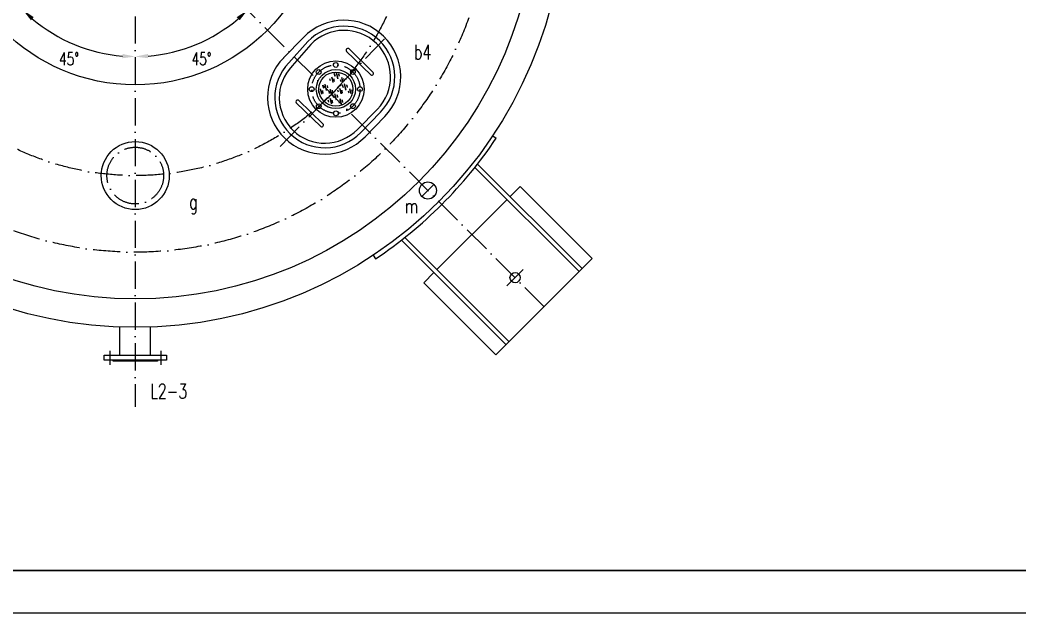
# Model space of a CAD drawing. Extents: x 12993 to 21903, y 2707 to 15322.
# Drawn here: x 15359 to 18884, y 2707 to 4799 of the extents above; entities that cross this region are included whole.
import ezdxf
from ezdxf.enums import TextEntityAlignment as Align

# ---------------------------------------------------------------- set-up
doc = ezdxf.new("R2010")
doc.units = 0
doc.header["$LTSCALE"] = 8
doc.linetypes.add('ACAD_ISO10W100', pattern=[18, 12, -3, 0, -3])
doc.linetypes.add('CENTER', pattern=[2, 1.25, -0.25, 0.25, -0.25])
for name, color, linetype in [('1', 1, 'Continuous'), ('2', 7, 'CENTER'), ('K1', 4, 'Continuous'), ('sb', 1, 'Continuous'), ('tank', 1, 'Continuous'), ('tankx', 2, 'ACAD_ISO10W100'), ('tanky', 7, 'Continuous')]:
    doc.layers.add(name, color=color, linetype=linetype)
doc.styles.add('hzfs', font='simplex.shx', dxfattribs={"width": 0.7, "bigfont": 'hzfs.shx'})
doc.dimstyles.new('PVCAD$2', dxfattribs={"dimscale": 15, "dimtxt": 3, "dimasz": 3, "dimexe": 2, "dimexo": 1, "dimgap": 1, "dimtad": 2, "dimtih": 1, "dimdec": 0, "dimzin": 0, "dimdsep": 46, "dimtxsty": 'hzfs', "dimcen": 2.5, "dimclrd": 4, "dimclre": 4, "dimadec": 0, "dimazin": 0, "dimtfac": 1, "dimtmove": 0, "dimatfit": 0, "dimfxl": 1, "dimarcsym": 0})
doc.dimstyles.new('PVCAD$3', dxfattribs={"dimscale": 15, "dimtxt": 3, "dimasz": 3, "dimexe": 2, "dimexo": 1, "dimgap": 1, "dimtad": 1, "dimtoh": 1, "dimdec": 0, "dimzin": 0, "dimdsep": 46, "dimtxsty": 'hzfs', "dimcen": 2.5, "dimclrd": 4, "dimclre": 4, "dimadec": 0, "dimazin": 0, "dimtfac": 1, "dimtmove": 0, "dimatfit": 0, "dimfxl": 1, "dimarcsym": 0})

# ---------------------------------------------------------------- blocks, each defined once
blk = doc.blocks.new('*D40')
at = {"layer": '1', "color": 4, "lineweight": -2}
blk.add_arc((15766.1, 5230), 560.4, 229.6019, 265.3981, dxfattribs=at)
at = {"layer": '1', "color": 4}
for points in [[(15397.8, 4797.7), (15408, 4808.7), (15369.8, 4833.7)], [(15721.4, 4678.9), (15720.8, 4663.9), (15766.1, 4669.6)]]:
    blk.add_solid(points, dxfattribs=at)
at = {"layer": 'Defpoints', "color": 0}
for p in [(15766.1, 6972.8), (15766.1, 5230), (15485.9, 4744.7), (14323.6, 3787.5), (15766.1, 3434.9)]:
    blk.add_point(p, dxfattribs=at)
at = {"layer": '1', "color": 0, "insert": (15532.4, 4661.7), "char_height": 45, "attachment_point": 5, "style": 'hzfs'}
blk.add_mtext('45°', dxfattribs=at)
blk = doc.blocks.new('*D41')
at = {"layer": '1', "color": 4, "lineweight": -2}
blk.add_arc((15766.1, 5230), 560.4, 274.6022, 310.3978, dxfattribs=at)
at = {"layer": '1', "color": 4}
for points in [[(16124.2, 4808.7), (16134.4, 4797.7), (16162.4, 4833.7)], [(15811.4, 4663.9), (15810.8, 4678.9), (15766.1, 4669.6)]]:
    blk.add_solid(points, dxfattribs=at)
at = {"layer": 'Defpoints', "color": 0}
for p in [(15766.1, 6972.8), (15766.1, 5230), (16046.3, 4744.7), (17208.6, 3787.5), (15766.1, 3434.9)]:
    blk.add_point(p, dxfattribs=at)
at = {"layer": '1', "color": 0, "insert": (15999.7, 4661.7), "char_height": 45, "attachment_point": 5, "style": 'hzfs'}
blk.add_mtext('45°', dxfattribs=at)
blk = doc.blocks.new('*D49')
at = {"layer": '2', "color": 4, "linetype": 'ByBlock', "lineweight": -2}
for p, q in [((16857.5, 5927.3), (16895.4, 5951.6)), ((16895.4, 5951.6), (17049.9, 5951.6)), ((14712.6, 4556.9), (16819.6, 5903.1)), ((14674.7, 4532.6), (14636.8, 4508.4))]:
    blk.add_line(p, q, dxfattribs=at)
at = {"layer": '2', "color": 4, "linetype": 'ByBlock'}
for points in [[(16853.5, 5933.7), (16861.5, 5921), (16819.6, 5903.1)], [(14670.7, 4539), (14678.7, 4526.3), (14712.6, 4556.9)]]:
    blk.add_solid(points, dxfattribs=at)
at = {"layer": 'Defpoints', "color": 0, "linetype": 'ByBlock'}
for p in [(16819.6, 5903.1), (14712.6, 4556.9)]:
    blk.add_point(p, dxfattribs=at)
at = {"layer": '2', "color": 0, "linetype": 'ByBlock', "insert": (16980.2, 5989.1), "char_height": 45, "attachment_point": 5, "style": 'hzfs'}
blk.add_mtext('∅2500', dxfattribs=at)

msp = doc.modelspace()

# ---------------------------------------------------------------- linework, layer by layer
at = {"lineweight": 5}
for p, q in [((16454.5, 4584), (16453, 4591.1)), ((16464.4, 4578.7), (16459.8, 4597)), ((16464.4, 4578.8), (16459.9, 4597.1)), ((16464.4, 4578.6), (16459.9, 4596.9)), ((16464.6, 4578.9), (16460, 4597.2)), ((16464.5, 4578.8), (16460, 4597.1)), ((16464.6, 4578.8), (16460, 4597.1)), ((16464.5, 4578.7), (16460, 4597)), ((16464.6, 4578.6), (16460, 4596.9)), ((16464.5, 4578.5), (16460, 4596.9)), ((16464.6, 4578.5), (16460, 4596.8)), ((16464.6, 4578.8), (16460.1, 4597.1)), ((16464.6, 4578.7), (16460.1, 4597)), ((16464.6, 4578.5), (16460.1, 4596.9)), ((16464.7, 4578.8), (16460.2, 4597.1)), ((16464.7, 4578.6), (16460.2, 4596.9)), ((16464.8, 4578.7), (16460.3, 4597)), ((16468.6, 4581.6), (16466.3, 4590.7)), ((16468.7, 4581.7), (16466.4, 4590.9)), ((16468.6, 4581.6), (16466.4, 4590.8)), ((16468.7, 4581.6), (16466.4, 4590.7)), ((16468.6, 4581.5), (16466.4, 4590.7)), ((16468.7, 4581.4), (16466.4, 4590.6)), ((16468.8, 4581.8), (16466.5, 4590.9)), ((16466.5, 4590.9), (16466.6, 4590.4)), ((16468.8, 4581.6), (16466.5, 4590.8)), ((16468.8, 4581.5), (16466.5, 4590.7)), ((16468.8, 4581.4), (16466.5, 4590.5)), ((16468.8, 4581.7), (16466.6, 4590.9)), ((16468.9, 4581.6), (16466.6, 4590.8)), ((16468.8, 4581.6), (16466.6, 4590.7)), ((16468.9, 4581.5), (16466.6, 4590.7)), ((16468.8, 4581.4), (16466.6, 4590.6)), ((16469, 4581.6), (16466.7, 4590.7)), ((16471.8, 4599.3), (16468.1, 4609.9)), ((16471.9, 4599.4), (16468.2, 4609.9)), ((16471.9, 4599.2), (16468.2, 4609.8)), ((16472, 4599.5), (16468.3, 4610.1)), ((16472, 4599.4), (16468.3, 4610)), ((16472, 4599.4), (16468.3, 4609.9)), ((16472, 4599.3), (16468.3, 4609.9)), ((16472, 4599.2), (16468.3, 4609.8)), ((16472, 4599.2), (16468.3, 4609.7)), ((16472, 4599.1), (16468.3, 4609.6)), ((16472.1, 4599.4), (16468.4, 4610)), ((16472.1, 4599.3), (16468.4, 4609.9)), ((16472.1, 4599.2), (16468.4, 4609.7)), ((16472.2, 4599.4), (16468.5, 4609.9)), ((16472.2, 4599.3), (16468.5, 4609.9)), ((16472.2, 4599.2), (16468.5, 4609.8)), ((16481.1, 4591.7), (16475.8, 4613.5)), ((16481.2, 4591.7), (16475.9, 4613.6)), ((16481.2, 4591.6), (16475.9, 4613.4)), ((16481.3, 4591.8), (16476, 4613.7)), ((16481.3, 4591.7), (16476, 4613.5)), ((16481.3, 4591.5), (16476, 4613.4)), ((16481.3, 4591.9), (16476.1, 4613.7)), ((16481.4, 4591.8), (16476.1, 4613.7)), ((16481.3, 4591.7), (16476.1, 4613.6)), ((16481.4, 4591.7), (16476.1, 4613.5)), ((16481.3, 4591.6), (16476.1, 4613.4)), ((16481.4, 4591.5), (16476.1, 4613.4)), ((16481.3, 4591.5), (16476.1, 4613.3)), ((16481.5, 4591.7), (16476.2, 4613.6)), ((16481.5, 4591.6), (16476.2, 4613.4)), ((16481.6, 4591.7), (16476.3, 4613.5)), ((16485.9, 4600.9), (16484.4, 4609.4)), ((16486.1, 4601.1), (16484.5, 4609.5)), ((16486, 4601), (16484.5, 4609.5)), ((16486.1, 4600.9), (16484.5, 4609.4)), ((16486, 4600.9), (16484.5, 4609.3)), ((16486.1, 4600.8), (16484.5, 4609.3)), ((16486.1, 4601.1), (16484.6, 4609.6)), ((16486.1, 4601), (16484.6, 4609.5)), ((16486.1, 4600.9), (16484.6, 4609.3)), ((16486.1, 4600.7), (16484.6, 4609.2)), ((16486.2, 4601.1), (16484.7, 4609.5)), ((16486.3, 4601), (16484.7, 4609.5)), ((16486.2, 4600.9), (16484.7, 4609.4)), ((16486.3, 4600.9), (16484.7, 4609.3)), ((16486.2, 4600.8), (16484.7, 4609.3)), ((16486.4, 4600.9), (16484.8, 4609.4)), ((16492.1, 4581), (16490.6, 4588.1)), ((16499, 4578.5), (16494.5, 4595.4)), ((16499.1, 4578.6), (16494.6, 4595.6)), ((16499.1, 4578.6), (16494.6, 4595.5)), ((16499.1, 4578.5), (16494.6, 4595.4)), ((16499.1, 4578.4), (16494.6, 4595.3)), ((16499.2, 4578.4), (16494.6, 4595.3)), ((16499.2, 4578.7), (16494.7, 4595.6)), ((16499.2, 4578.6), (16494.7, 4595.5)), ((16499.2, 4578.4), (16494.7, 4595.3)), ((16499.3, 4578.6), (16494.8, 4595.6)), ((16499.3, 4578.5), (16494.8, 4595.4)), ((16499.4, 4578.6), (16494.9, 4595.5)), ((16504.1, 4583.3), (16501.8, 4592.5)), ((16414.3, 4542.6), (16412.7, 4549.6)), ((16424.1, 4537.2), (16419.6, 4555.5)), ((16424.3, 4537.3), (16419.7, 4555.7)), ((16424.2, 4537.3), (16419.7, 4555.6)), ((16424.3, 4537.2), (16419.7, 4555.5)), ((16424.2, 4537.1), (16419.7, 4555.4)), ((16424.3, 4537.1), (16419.7, 4555.4)), ((16424.3, 4537.4), (16419.8, 4555.7)), ((16424.3, 4537.3), (16419.8, 4555.6)), ((16424.3, 4537.1), (16419.8, 4555.4)), ((16424.3, 4537), (16419.8, 4555.3)), ((16424.4, 4537.3), (16419.9, 4555.7)), ((16424.5, 4537.3), (16419.9, 4555.6)), ((16424.4, 4537.2), (16419.9, 4555.5)), ((16424.5, 4537.1), (16419.9, 4555.4)), ((16424.4, 4537.1), (16419.9, 4555.4)), ((16424.5, 4537.2), (16420, 4555.5)), ((16428.4, 4540.2), (16426.1, 4549.3)), ((16428.3, 4540.1), (16426.1, 4549.2)), ((16428.4, 4540), (16426.1, 4549.2)), ((16428.5, 4540.2), (16426.2, 4549.4)), ((16428.5, 4540.1), (16426.2, 4549.2)), ((16428.5, 4539.9), (16426.2, 4549.1)), ((16428.5, 4540.3), (16426.3, 4549.5)), ((16426.3, 4549.5), (16426.4, 4548.9)), ((16428.6, 4540.2), (16426.3, 4549.4)), ((16428.5, 4540.2), (16426.3, 4549.3)), ((16428.6, 4540.1), (16426.3, 4549.2)), ((16428.5, 4540), (16426.3, 4549.2)), ((16428.6, 4539.9), (16426.3, 4549.1)), ((16428.5, 4539.9), (16426.3, 4549)), ((16428.7, 4540.2), (16426.4, 4549.3)), ((16428.7, 4540), (16426.4, 4549.2)), ((16428.7, 4540.1), (16426.5, 4549.2)), ((16431.6, 4557.9), (16427.9, 4568.4)), ((16431.6, 4557.8), (16427.9, 4568.4)), ((16431.7, 4558), (16428, 4568.5)), ((16431.7, 4557.8), (16428, 4568.4)), ((16431.6, 4557.7), (16428, 4568.3)), ((16431.7, 4557.7), (16428, 4568.2)), ((16431.8, 4558), (16428.1, 4568.6)), ((16431.8, 4557.9), (16428.1, 4568.4)), ((16431.8, 4557.7), (16428.1, 4568.3)), ((16431.8, 4557.6), (16428.1, 4568.2)), ((16431.9, 4558), (16428.2, 4568.5)), ((16431.9, 4557.9), (16428.2, 4568.4)), ((16431.9, 4557.8), (16428.2, 4568.4)), ((16431.9, 4557.7), (16428.2, 4568.3)), ((16431.9, 4557.7), (16428.2, 4568.2)), ((16432, 4557.8), (16428.3, 4568.4)), ((16440.9, 4550.2), (16435.6, 4572)), ((16441, 4550.3), (16435.7, 4572.2)), ((16441, 4550.2), (16435.7, 4572.1)), ((16441, 4550.2), (16435.7, 4572)), ((16441, 4550.1), (16435.7, 4571.9)), ((16441, 4550), (16435.7, 4571.9)), ((16441.1, 4550.4), (16435.8, 4572.2)), ((16441.1, 4550.3), (16435.8, 4572.1)), ((16441.1, 4550.1), (16435.8, 4572)), ((16441.1, 4550), (16435.8, 4571.8)), ((16441.2, 4550.3), (16435.9, 4572.2)), ((16441.2, 4550.2), (16435.9, 4572)), ((16441.2, 4550), (16435.9, 4571.9)), ((16441.2, 4550.3), (16436, 4572.1)), ((16441.3, 4550.2), (16436, 4572)), ((16441.2, 4550.1), (16436, 4572)), ((16445.8, 4559.5), (16444.2, 4568)), ((16445.7, 4559.4), (16444.2, 4567.9)), ((16445.8, 4559.4), (16444.2, 4567.8)), ((16445.8, 4559.6), (16444.3, 4568.1)), ((16445.8, 4559.4), (16444.3, 4567.9)), ((16445.8, 4559.3), (16444.3, 4567.8)), ((16445.9, 4559.7), (16444.4, 4568.1)), ((16446, 4559.6), (16444.4, 4568.1)), ((16445.9, 4559.5), (16444.4, 4568)), ((16446, 4559.4), (16444.4, 4567.9)), ((16445.9, 4559.4), (16444.4, 4567.8)), ((16446, 4559.3), (16444.4, 4567.8)), ((16445.9, 4559.2), (16444.4, 4567.7)), ((16446, 4559.5), (16444.5, 4568)), ((16446, 4559.4), (16444.5, 4567.8)), ((16446.1, 4559.5), (16444.6, 4567.9)), ((16458.8, 4537.1), (16454.3, 4554)), ((16458.8, 4537), (16454.3, 4553.9)), ((16458.8, 4536.9), (16454.3, 4553.8)), ((16458.9, 4537.2), (16454.4, 4554.1)), ((16458.9, 4537), (16454.4, 4553.9)), ((16458.9, 4536.9), (16454.4, 4553.8)), ((16459, 4537.2), (16454.5, 4554.1)), ((16459, 4537.2), (16454.5, 4554.1)), ((16459, 4537.1), (16454.5, 4554)), ((16459.1, 4537), (16454.5, 4553.9)), ((16459, 4536.9), (16454.5, 4553.8)), ((16459.1, 4537.1), (16454.6, 4554)), ((16463.9, 4541.8), (16461.6, 4551)), ((16483, 4543.9), (16481.4, 4551)), ((16492.8, 4538.5), (16488.3, 4556.9)), ((16493, 4538.7), (16488.4, 4557)), ((16492.9, 4538.6), (16488.4, 4556.9)), ((16493, 4538.5), (16488.4, 4556.9)), ((16492.9, 4538.5), (16488.4, 4556.8)), ((16493, 4538.4), (16488.4, 4556.7)), ((16493, 4538.8), (16488.5, 4557.1)), ((16493, 4538.6), (16488.5, 4556.9)), ((16493, 4538.5), (16488.5, 4556.8)), ((16493, 4538.3), (16488.5, 4556.6)), ((16493.1, 4538.7), (16488.6, 4557)), ((16493.2, 4538.6), (16488.6, 4556.9)), ((16493.1, 4538.5), (16488.6, 4556.9)), ((16493.2, 4538.5), (16488.6, 4556.8)), ((16493.1, 4538.4), (16488.6, 4556.7)), ((16493.2, 4538.5), (16488.7, 4556.9)), ((16497, 4541.4), (16494.7, 4550.6)), ((16497.1, 4541.5), (16494.8, 4550.7)), ((16497.1, 4541.4), (16494.8, 4550.5)), ((16497.2, 4541.6), (16494.9, 4550.7)), ((16497.2, 4541.4), (16494.9, 4550.6)), ((16497.2, 4541.3), (16494.9, 4550.5)), ((16497.2, 4541.6), (16495, 4550.8)), ((16495, 4550.8), (16495.1, 4550.3)), ((16497.3, 4541.6), (16495, 4550.7)), ((16497.2, 4541.5), (16495, 4550.7)), ((16497.3, 4541.4), (16495, 4550.6)), ((16497.2, 4541.4), (16495, 4550.5)), ((16497.3, 4541.3), (16495, 4550.5)), ((16497.2, 4541.2), (16495, 4550.4)), ((16497.4, 4541.5), (16495.1, 4550.7)), ((16497.4, 4541.4), (16495.1, 4550.5)), ((16497.4, 4541.4), (16495.2, 4550.6)), ((16500.3, 4559.2), (16496.6, 4569.8)), ((16500.3, 4559.2), (16496.6, 4569.7)), ((16500.4, 4559.3), (16496.7, 4569.9)), ((16500.4, 4559.2), (16496.7, 4569.7)), ((16500.3, 4559.1), (16496.7, 4569.6)), ((16500.4, 4559), (16496.7, 4569.6)), ((16500.5, 4559.4), (16496.8, 4569.9)), ((16500.5, 4559.2), (16496.8, 4569.8)), ((16500.5, 4559.1), (16496.8, 4569.6)), ((16500.5, 4559), (16496.8, 4569.5)), ((16500.6, 4559.3), (16496.9, 4569.9)), ((16500.6, 4559.2), (16496.9, 4569.8)), ((16500.6, 4559.2), (16496.9, 4569.7)), ((16500.6, 4559.1), (16496.9, 4569.6)), ((16500.6, 4559), (16496.9, 4569.6)), ((16500.7, 4559.2), (16497, 4569.7)), ((16509.6, 4551.5), (16504.3, 4573.4)), ((16509.7, 4551.7), (16504.4, 4573.5)), ((16509.7, 4551.6), (16504.4, 4573.4)), ((16509.7, 4551.5), (16504.4, 4573.4)), ((16509.7, 4551.5), (16504.4, 4573.3)), ((16509.7, 4551.4), (16504.4, 4573.2)), ((16509.8, 4551.7), (16504.5, 4573.6)), ((16509.8, 4551.6), (16504.5, 4573.4)), ((16509.8, 4551.5), (16504.5, 4573.3)), ((16509.8, 4551.3), (16504.5, 4573.2)), ((16509.9, 4551.7), (16504.6, 4573.5)), ((16509.9, 4551.5), (16504.6, 4573.4)), ((16509.9, 4551.4), (16504.6, 4573.2)), ((16509.9, 4551.6), (16504.7, 4573.4)), ((16510, 4551.5), (16504.7, 4573.4)), ((16509.9, 4551.5), (16504.7, 4573.3)), ((16514.5, 4560.9), (16512.9, 4569.3)), ((16514.4, 4560.8), (16512.9, 4569.3)), ((16514.5, 4560.7), (16512.9, 4569.2)), ((16514.5, 4560.9), (16513, 4569.4)), ((16514.5, 4560.8), (16513, 4569.3)), ((16514.5, 4560.7), (16513, 4569.1)), ((16514.6, 4561), (16513.1, 4569.5)), ((16514.7, 4560.9), (16513.1, 4569.4)), ((16514.6, 4560.9), (16513.1, 4569.3)), ((16514.7, 4560.8), (16513.1, 4569.3)), ((16514.6, 4560.7), (16513.1, 4569.2)), ((16514.7, 4560.7), (16513.1, 4569.1)), ((16514.6, 4560.6), (16513.1, 4569)), ((16514.7, 4560.9), (16513.2, 4569.3)), ((16514.7, 4560.7), (16513.2, 4569.2)), ((16514.8, 4560.8), (16513.3, 4569.3)), ((16520.6, 4540.9), (16519, 4547.9)), ((16527.5, 4538.4), (16523, 4555.3)), ((16527.5, 4538.4), (16523, 4555.3)), ((16527.5, 4538.3), (16523, 4555.2)), ((16527.6, 4538.5), (16523.1, 4555.4)), ((16527.6, 4538.4), (16523.1, 4555.3)), ((16527.6, 4538.2), (16523.1, 4555.1)), ((16527.7, 4538.6), (16523.2, 4555.5)), ((16527.7, 4538.5), (16523.2, 4555.4)), ((16527.7, 4538.4), (16523.2, 4555.3)), ((16527.8, 4538.4), (16523.2, 4555.3)), ((16527.7, 4538.3), (16523.2, 4555.2)), ((16527.8, 4538.4), (16523.3, 4555.3)), ((16532.6, 4543.2), (16530.3, 4552.3)), ((16448.9, 4509), (16447.3, 4516.1)), ((16448.9, 4509.1), (16447.4, 4516.1)), ((16448.9, 4508.9), (16447.4, 4516)), ((16449.1, 4509.2), (16447.5, 4516.3)), ((16449, 4509.2), (16447.5, 4516.2)), ((16449.1, 4509.1), (16447.5, 4516.1)), ((16449, 4509), (16447.5, 4516.1)), ((16449.1, 4508.9), (16447.5, 4516)), ((16449, 4508.9), (16447.5, 4515.9)), ((16449.1, 4508.8), (16447.5, 4515.9)), ((16449.1, 4509.2), (16447.6, 4516.2)), ((16449.1, 4509), (16447.6, 4516.1)), ((16449.1, 4508.9), (16447.6, 4515.9)), ((16449.2, 4509.1), (16447.7, 4516.1)), ((16449.2, 4509), (16447.7, 4516)), ((16449.3, 4509), (16447.8, 4516.1)), ((16451.9, 4539.5), (16450.3, 4546.6)), ((16458.8, 4503.5), (16454.3, 4521.8)), ((16458.9, 4503.6), (16454.4, 4521.9)), ((16458.9, 4503.4), (16454.4, 4521.8)), ((16459, 4503.7), (16454.5, 4522)), ((16459, 4503.7), (16454.5, 4522)), ((16459.1, 4503.6), (16454.5, 4521.9)), ((16459, 4503.5), (16454.5, 4521.8)), ((16459.1, 4503.4), (16454.5, 4521.8)), ((16459, 4503.4), (16454.5, 4521.7)), ((16459.1, 4503.3), (16454.5, 4521.6)), ((16459.1, 4503.7), (16454.6, 4522)), ((16459.1, 4503.5), (16454.6, 4521.8)), ((16459.1, 4503.4), (16454.6, 4521.7)), ((16459.2, 4503.6), (16454.7, 4521.9)), ((16459.3, 4503.5), (16454.7, 4521.8)), ((16459.2, 4503.4), (16454.7, 4521.8)), ((16463.1, 4506.5), (16460.8, 4515.6)), ((16463, 4506.4), (16460.8, 4515.6)), ((16463.1, 4506.3), (16460.8, 4515.5)), ((16463.2, 4506.5), (16460.9, 4515.7)), ((16463.2, 4506.4), (16460.9, 4515.6)), ((16463.2, 4506.3), (16460.9, 4515.4)), ((16463.2, 4506.6), (16461, 4515.8)), ((16461, 4515.8), (16461.1, 4515.3)), ((16463.2, 4506.5), (16461, 4515.6)), ((16463.3, 4506.3), (16461, 4515.5)), ((16463.3, 4506.2), (16461, 4515.4)), ((16463.3, 4506.5), (16461.1, 4515.7)), ((16463.4, 4506.5), (16461.1, 4515.6)), ((16463.3, 4506.4), (16461.1, 4515.6)), ((16463.4, 4506.3), (16461.1, 4515.5)), ((16463.3, 4506.3), (16461.1, 4515.4)), ((16463.5, 4506.4), (16461.2, 4515.6)), ((16466.3, 4524.1), (16462.6, 4534.7)), ((16466.4, 4524.3), (16462.7, 4534.8)), ((16466.4, 4524.2), (16462.7, 4534.8)), ((16466.4, 4524.1), (16462.7, 4534.7)), ((16466.4, 4524.1), (16462.7, 4534.6)), ((16466.4, 4524), (16462.7, 4534.5)), ((16466.5, 4524.3), (16462.8, 4534.9)), ((16466.5, 4524.2), (16462.8, 4534.8)), ((16466.5, 4524.1), (16462.8, 4534.6)), ((16466.5, 4523.9), (16462.8, 4534.5)), ((16466.6, 4524.3), (16462.9, 4534.8)), ((16466.6, 4524.1), (16462.9, 4534.7)), ((16466.6, 4524), (16462.9, 4534.5)), ((16466.7, 4524.2), (16463, 4534.8)), ((16466.7, 4524.1), (16463, 4534.7)), ((16466.7, 4524.1), (16463, 4534.6)), ((16475.6, 4516.5), (16470.3, 4538.3)), ((16475.7, 4516.6), (16470.4, 4538.4)), ((16475.7, 4516.4), (16470.4, 4538.3)), ((16475.8, 4516.7), (16470.5, 4538.6)), ((16475.8, 4516.6), (16470.5, 4538.5)), ((16475.8, 4516.6), (16470.5, 4538.4)), ((16475.8, 4516.5), (16470.5, 4538.3)), ((16475.8, 4516.4), (16470.5, 4538.3)), ((16475.8, 4516.4), (16470.5, 4538.2)), ((16475.8, 4516.3), (16470.5, 4538.1)), ((16475.9, 4516.6), (16470.6, 4538.5)), ((16475.9, 4516.5), (16470.6, 4538.3)), ((16475.9, 4516.4), (16470.6, 4538.2)), ((16476, 4516.6), (16470.7, 4538.4)), ((16476, 4516.4), (16470.7, 4538.3)), ((16476, 4516.5), (16470.8, 4538.3)), ((16480.5, 4525.8), (16478.9, 4534.3)), ((16480.4, 4525.8), (16478.9, 4534.2)), ((16480.5, 4525.7), (16478.9, 4534.2)), ((16480.6, 4525.9), (16479, 4534.4)), ((16480.6, 4525.8), (16479, 4534.2)), ((16480.6, 4525.6), (16479, 4534.1)), ((16480.6, 4526), (16479.1, 4534.4)), ((16480.6, 4525.8), (16479.1, 4534.3)), ((16480.6, 4525.7), (16479.1, 4534.2)), ((16480.6, 4525.6), (16479.1, 4534)), ((16480.7, 4525.9), (16479.2, 4534.4)), ((16480.8, 4525.8), (16479.2, 4534.3)), ((16480.7, 4525.8), (16479.2, 4534.2)), ((16480.8, 4525.7), (16479.2, 4534.2)), ((16480.7, 4525.6), (16479.2, 4534.1)), ((16480.8, 4525.8), (16479.3, 4534.2)), ((16486.5, 4506.1), (16484.9, 4513.2)), ((16486.4, 4506.1), (16484.9, 4513.1)), ((16486.5, 4506), (16484.9, 4513)), ((16486.5, 4506.2), (16485, 4513.2)), ((16486.5, 4506.1), (16485, 4513.1)), ((16486.5, 4505.9), (16485, 4513)), ((16486.6, 4506.3), (16485.1, 4513.3)), ((16486.7, 4506.2), (16485.1, 4513.2)), ((16486.6, 4506.1), (16485.1, 4513.2)), ((16486.7, 4506.1), (16485.1, 4513.1)), ((16486.6, 4506), (16485.1, 4513)), ((16486.7, 4505.9), (16485.1, 4513)), ((16486.6, 4505.8), (16485.1, 4512.9)), ((16486.7, 4506.1), (16485.2, 4513.2)), ((16486.7, 4506), (16485.2, 4513)), ((16486.8, 4506.1), (16485.3, 4513.1)), ((16493.5, 4503.3), (16489, 4520.2)), ((16493.6, 4503.5), (16489.1, 4520.4)), ((16493.6, 4503.4), (16489.1, 4520.3)), ((16493.6, 4503.3), (16489.1, 4520.2)), ((16493.6, 4503.3), (16489.1, 4520.2)), ((16493.6, 4503.2), (16489.1, 4520.1)), ((16493.7, 4503.5), (16489.2, 4520.5)), ((16493.7, 4503.4), (16489.2, 4520.3)), ((16493.7, 4503.3), (16489.2, 4520.2)), ((16493.7, 4503.1), (16489.2, 4520)), ((16493.8, 4503.5), (16489.3, 4520.4)), ((16493.8, 4503.4), (16489.3, 4520.3)), ((16493.8, 4503.3), (16489.3, 4520.2)), ((16493.8, 4503.3), (16489.3, 4520.2)), ((16493.8, 4503.2), (16489.3, 4520.1)), ((16493.9, 4503.3), (16489.4, 4520.2)), ((16498.4, 4508.4), (16496.1, 4517.5)), ((16498.5, 4508.5), (16496.2, 4517.7)), ((16498.4, 4508.4), (16496.2, 4517.6)), ((16498.5, 4508.4), (16496.2, 4517.5)), ((16498.4, 4508.3), (16496.2, 4517.4)), ((16498.5, 4508.2), (16496.2, 4517.4)), ((16498.6, 4508.6), (16496.3, 4517.7)), ((16498.6, 4508.4), (16496.3, 4517.6)), ((16498.6, 4508.3), (16496.3, 4517.5)), ((16498.6, 4508.1), (16496.3, 4517.3)), ((16498.6, 4508.5), (16496.4, 4517.7)), ((16498.7, 4508.4), (16496.4, 4517.5)), ((16498.7, 4508.2), (16496.4, 4517.4)), ((16498.7, 4508.4), (16496.5, 4517.6)), ((16498.8, 4508.4), (16496.5, 4517.5)), ((16498.7, 4508.3), (16496.5, 4517.5))]:
    msp.add_line(p, q, dxfattribs=at)
msp.add_line((12992.7, 2707.4), (21902.7, 2707.4))
at = {"layer": '1'}
msp.add_circle((15766.1, 5230), 660, dxfattribs=at)
at = {"layer": '1', "linetype": 'ByBlock'}
msp.add_circle((16798.7, 4197.4), 30, dxfattribs=at)
at = {"layer": 'K1', "const_width": 6}
msp.add_lwpolyline([(13142.7, 2857.4), (13142.7, 14947.4), (21752.7, 14947.4), (21752.7, 2857.4)], close=True, dxfattribs=at)
at = {"layer": 'sb'}
msp.add_circle((15766.1, 5230), 1515, dxfattribs=at)
at = {"layer": 'tank'}
for p, q in [((16359.4, 4737.2), (16289.7, 4665.4)), ((16374.5, 4722.5), (16308, 4647.7)), ((16385.2, 4712.2), (16319.5, 4636.6)), ((16510.7, 4689.3), (16597.6, 4605.1)), ((16605.9, 4613.7), (16519.1, 4697.9)), ((16342.3, 4515.6), (16429.1, 4431.3)), ((16420.8, 4422.7), (16333.9, 4507)), ((16550, 4413), (16620.7, 4483.7)), ((16631.3, 4473.4), (16561.7, 4401.6)), ((16576.9, 4386.9), (16646.5, 4458.7)), ((17027.2, 4390.4), (17039.7, 4382.1)), ((17332.3, 3911.2), (16964.6, 4279)), ((17342.9, 3921.8), (16974, 4290.8)), ((16830.3, 3918.3), (17077.8, 4165.8)), ((17074.2, 3653.1), (16705.2, 4022.1)), ((17084.9, 3663.7), (16717.1, 4031.5)), ((16605.7, 3968.9), (16614, 3956.4)), ((15712.1, 3617), (15712.1, 3716)), ((15820.1, 3617), (15820.1, 3716)), ((15656.1, 3599), (15656.1, 3617)), ((15656.1, 3617), (15876.1, 3617)), ((15876.1, 3599), (15656.1, 3599)), ((15688.1, 3595), (15688.1, 3599)), ((15844.1, 3599), (15844.1, 3595)), ((15876.1, 3617), (15876.1, 3599)), ((15844.1, 3595), (15688.1, 3595))]:
    msp.add_line(p, q, dxfattribs=at)
msp.add_lwpolyline([(16819.7, 3907.7), (16784.3, 3872.3), (17038.9, 3617.8), (17378.3, 3957.2), (17123.7, 4211.8), (17088.4, 4176.4)], dxfattribs=at)
for centre, radius in [((15766.1, 5230), 1415), ((16473.9, 4555.1), 99.4), ((16473.9, 4555.1), 69.1), ((16413.3, 4615.1), 8.44), ((16473.6, 4640.2), 8.44), ((16533.9, 4615.4), 8.44), ((16473.9, 4555.1), 60.2), ((16388.5, 4554.7), 8.44), ((16559.1, 4555.1), 8.44), ((16413.6, 4494.5), 8.44), ((16474, 4469.6), 8.44), ((16534.2, 4494.8), 8.44), ((15766.1, 4250), 120), ((17106.1, 3890), 18)]:
    msp.add_circle(centre, radius, dxfattribs=at)
for centre, radius, start, end in [((16502.9, 4598), 200, 45.8766, 135.8766), ((16502.9, 4598), 178.9, 315.8766, 135.8766), ((16502.9, 4598), 164.1, 315.8766, 135.8766), ((16502.9, 4598), 200, 315.8766, 45.8766), ((16516, 4692.6), 6.18, 59.9128, 239.9128), ((16432.6, 4525.5), 200, 135.5901, 225.8766), ((16434.8, 4524.8), 176.6, 135.8766, 315.8766), ((16434.8, 4524.8), 160.6, 135.8766, 315.8766), ((16600.7, 4610.4), 6.18, 211.8403, 31.8403), ((16339.2, 4510.2), 6.18, 31.8403, 211.8403), ((16423.9, 4428.1), 6.18, 239.9128, 59.9128), ((16432.6, 4525.5), 200, 225.8766, 316.1631), ((15766.1, 5230), 1530, 303.6543, 326.3457)]:
    msp.add_arc(centre, radius, start, end, dxfattribs=at)
at = {"layer": 'tankx'}
for p, q in [((15766.1, 6972.8), (15766.1, 3434.9)), ((17208.6, 3787.5), (15766.1, 5230)), ((16277.8, 4352.9), (16670, 4757.3)), ((16777.6, 4176.2), (16819.9, 4218.6)), ((17077.4, 3861.4), (17134.7, 3918.7)), ((15676.1, 3632), (15676.1, 3583)), ((15856.1, 3632), (15856.1, 3583))]:
    msp.add_line(p, q, dxfattribs=at)
for centre, radius in [((15766.1, 5230), 1250.2), ((15766.1, 5230), 980), ((16473.9, 4555.1), 85.1), ((15766.1, 4250), 100)]:
    msp.add_circle(centre, radius, dxfattribs=at)

# ---------------------------------------------------------------- texts
at = {"layer": 'tanky', "style": 'hzfs', "width": 0.7}
for s, p in [('b4', (16749.4, 4659.2)), ('g', (15956.1, 4131.7)), ('m', (16717.1, 4116.9))]:
    msp.add_text(s, height=52.5, dxfattribs=at).set_placement(p)
msp.add_text('L2-3', height=52.5, dxfattribs=at).set_placement((15884.3, 3489.8), align=Align.MIDDLE)

# ---------------------------------------------------------------- dimensions: what is measured, and where the dimension line sits
at = {"layer": '1', "color": 0}
for base, line2, picture, middle in [((15485.9, 4744.7), ((14323.6, 3787.5), (15766.1, 5230)), '*D40', (15552.9, 4711.7)), ((16046.3, 4744.7), ((17208.6, 3787.5), (15766.1, 5230)), '*D41', (15979.2, 4711.7))]:
    dim = msp.add_angular_dim_2l(base=base, line1=((15766.1, 6972.8), (15766.1, 3434.9)), line2=line2, dimstyle='PVCAD$2', dxfattribs=at)
    dim.commit()
    dim.dimension.update_dxf_attribs({"geometry": picture, "text_midpoint": middle, "dimtype": 162})
at = {"layer": '2', "linetype": 'ByBlock'}
dim = msp.add_diameter_dim_2p(p1=(14712.6, 4556.9), p2=(16819.6, 5903.1), dimstyle='PVCAD$3', dxfattribs=at)
dim.commit()
dim.dimension.update_dxf_attribs({"geometry": '*D49', "text_midpoint": (16980.2, 5951.6), "dimtype": 163})

doc.saveas('drawing.dxf')
